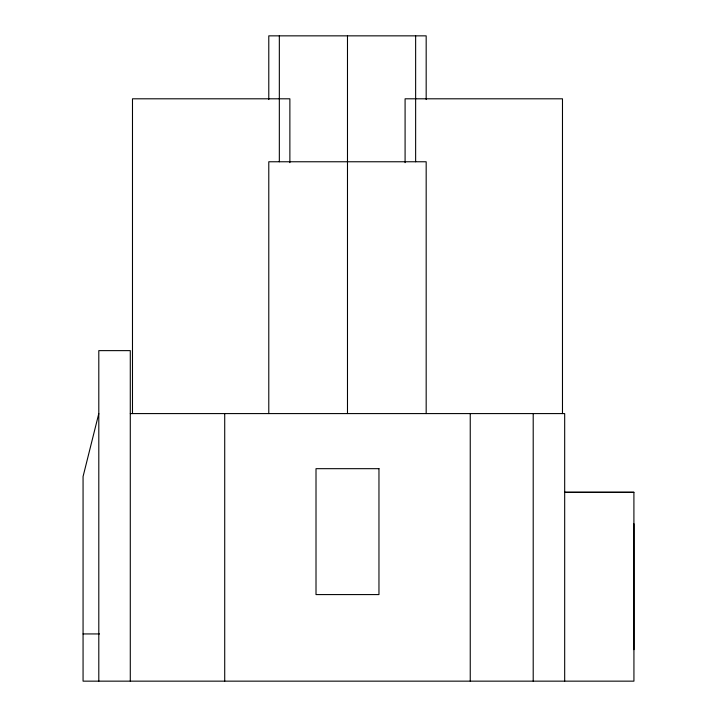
<?xml version="1.0" encoding="UTF-8"?>
<svg xmlns="http://www.w3.org/2000/svg" width="717" height="717" viewBox="0 0 717 717"><rect width="100%" height="100%" fill="white"/><g stroke="black" fill="none" stroke-linecap="round" stroke-linejoin="round"><path stroke-width="1.08" d="M98.803 413.584L83.064 476.545L83.064 681.15L633.936 681.15L633.909 492.283L564.655 492.283L633.909 492.283M130.288 413.584L564.682 413.584L564.682 681.15M83.064 633.936L99.538 633.936M633.936 523.76L633.936 649.674M562.478 413.584L562.478 98.803L405.087 98.803L405.087 162.66M533.206 413.584L533.206 681.15M470.244 413.584L470.244 681.15M426.176 99.555L426.176 35.85L268.785 35.85L268.785 99.555M426.176 413.584L426.176 161.764L268.785 161.764L268.785 413.584M415.636 35.85L415.636 161.764M347.485 35.85L347.485 413.584M289.874 162.66L289.874 98.803L132.484 98.803L132.484 413.584M279.334 35.85L279.334 161.764M224.717 413.584L224.717 681.15M130.288 681.15L130.288 350.631L98.803 350.631L98.803 681.15M378.961 468.676L316.009 468.676L316.009 594.581L378.961 594.581L378.961 468.676"/></g></svg>
